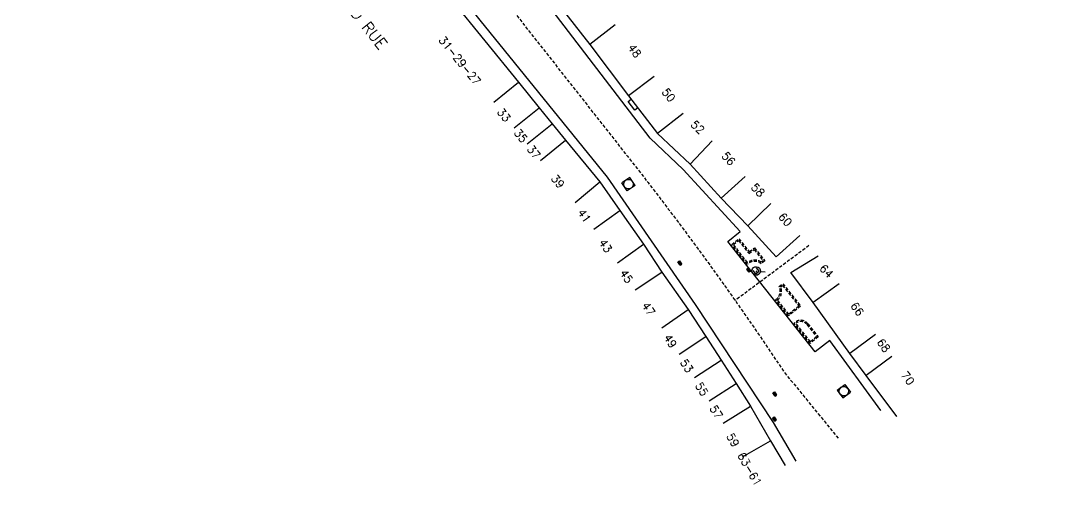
# Model space of a CAD drawing. Header units: millimetres. Extents: x 161000 to 162001, y 120999 to 122000.
# Drawn here: x 161234.2 to 161397.3, y 121260.9 to 121333.3 of the extents above; entities that cross this region are included whole.
import ezdxf
from ezdxf.enums import TextEntityAlignment as Align

# ---------------------------------------------------------------- set-up
doc = ezdxf.new("R2010")
doc.units = ezdxf.units.MM
doc.linetypes.add('DASHED', pattern=[0.75, 0.5, -0.25])
doc.layers.get('0').update_dxf_attribs({"linetype": 'CONTINUOUS'})
for name, color, linetype in [('W0001', 6, 'DASHED'), ('W0008', 7, 'CONTINUOUS'), ('W0100', 7, 'CONTINUOUS'), ('W0112', 1, 'DASHED'), ('W0334', 7, 'CONTINUOUS'), ('W0400', 7, 'CONTINUOUS'), ('W0420', 7, 'CONTINUOUS'), ('W0471', 7, 'CONTINUOUS'), ('W0989', 7, 'CONTINUOUS'), ('W0991', 7, 'CONTINUOUS'), ('W1102', 7, 'CONTINUOUS')]:
    doc.layers.add(name, color=color, linetype=linetype)
doc.styles.get("Standard").update_dxf_attribs({"font": 'romans.shx', "width": 0.85})

# ---------------------------------------------------------------- blocks, each defined once
blk = doc.blocks.new('T471')
for p, q in [((-0.333334, 0.333334), (-0.333334, -0.333334)), ((-0.333334, 0.333334), (0.333334, 0.333334)), ((-0.333334, 0), (0, 0)), ((0.500001, 0.500001), (1.000002, 1.000002)), ((-0.500001, -0.500001), (-1.000002, -1.000002)), ((-0.333334, -0.333334), (0.333334, -0.333334))]:
    blk.add_line(p, q)
blk.add_ellipse((0, 0), major_axis=(0.471405, 0.471405), ratio=1, start_param=5.4977871438, end_param=11.780972451)
blk = doc.blocks.new('T400')
for p, q in [((-0.15, 0.3), (0.15, 0.3)), ((-0.15, -0.25), (-0.15, 0.3)), ((-0.15, 0.15), (0.15, 0.15)), ((-0.15, 0), (0.15, 0)), ((0.15, 0.3), (0.15, -0.25)), ((-0.15, -0.15), (0.15, -0.15)), ((-0.15, -0.25), (-0.15, -0.3)), ((-0.15, -0.3), (0.15, -0.3)), ((0.15, -0.3), (0.15, -0.25))]:
    blk.add_line(p, q)
blk = doc.blocks.new('T420')
for p, q in [((0.75, 0.75), (-0.75, 0.75)), ((-0.75, 0.75), (-0.75, -0.75)), ((0.75, 0.75), (0.75, -0.75)), ((0.75, -0.75), (-0.75, -0.75))]:
    blk.add_line(p, q)
blk.add_ellipse((0, 0), major_axis=(-0.53, 0.53), ratio=1, start_param=3.926991, end_param=10.210176)

msp = doc.modelspace()

# ---------------------------------------------------------------- linework, layer by layer
at = {"layer": 'W0001', "flags": 128}
msp.add_lwpolyline([(161240.78, 121432.65), (161248.65, 121418.77), (161260.28, 121401.2), (161268.4, 121389.33), (161280.29, 121373.65), (161302.28, 121345.88), (161308.8, 121337.63), (161328.85, 121312.12, -0.020463), (161353.33, 121278.37), (161361.8, 121267.99)], format="xyb", dxfattribs=at)
msp.add_lwpolyline([(161357.18, 121298.15), (161345.66, 121289.58)], dxfattribs=at)
at = {"layer": 'W0008'}
msp.add_lwpolyline([(161234.16, 121429.38), (161238.2, 121424.03), (161243.52, 121416.82), (161243.79, 121415.91), (161256.34, 121398.86), (161268.24, 121382.73), (161276.52, 121371.06), (161283.86, 121361.15), (161298.84, 121342.07), (161305.8, 121333.39), (161325.66, 121308.87), (161339.43, 121288.97), (161351.6, 121270.5), (161355.13, 121264.45)], dxfattribs=at)
msp.add_lwpolyline([(161368.41, 121272.4), (161368.41, 121272.4), (161360.44, 121283.35), (161358.16, 121281.55), (161344.51, 121298.79), (161346.45, 121300.36), (161337.55, 121310.05), (161332.37, 121314.97), (161312.68, 121340.78, -0.154142), (161312.39, 121341.68), (161312.77, 121344.38), (161340.1, 121363.61), (161349.45, 121369.93), (161374.39, 121386.86, -0.011378), (161399.5, 121403.56), (161407.91, 121408.54), (161425.06, 121418.05, -0.199929), (161427.11, 121418.04), (161428.06, 121417.62, -0.141125), (161428.98, 121416.55), (161441.59, 121378.8), (161446.98, 121363.16)], format="xyb", dxfattribs=at)
at = {"layer": 'W0100'}
for points in [[(161335.3, 121352.88), (161332.57, 121357.07), (161328.26, 121354.26), (161324.34, 121351.31), (161320.05, 121348.33), (161313.87, 121343.75), (161313.63, 121341.72), (161316.56, 121337.8), (161322.98, 121329.56), (161329.03, 121321.57), (161333.54, 121315.7), (161338.66, 121310.9), (161343.5, 121305.57), (161347.62, 121301.27), (161352.04, 121296.38), (161355.75, 121299.73)], [(161301.31, 121336.69), (161311.86, 121323.72), (161315.08, 121319.7), (161317.09, 121317.21), (161319.18, 121314.61), (161324.54, 121308.1), (161327.68, 121303.62), (161331.38, 121298.36), (161334.24, 121294.01), (161338.31, 121288.15), (161341.07, 121283.96), (161343.49, 121280.28), (161345.83, 121276.59), (161348.04, 121273.09), (161351.17, 121267.63), (161353.45, 121263.79), (161353.45, 121263.79)], [(161370.91, 121271.43), (161370.91, 121271.43), (161366.09, 121277.88), (161363.56, 121281.32), (161357.82, 121289.29), (161354.34, 121293.97), (161358.61, 121296.56)]]:
    msp.add_lwpolyline(points, dxfattribs=at)
at = {"layer": 'W0112'}
for points in [[(161350.29, 121295.76), (161349.72, 121295.3, 0.402381), (161347.57, 121295.23), (161345.12, 121298.35), (161346.23, 121299.23), (161347.87, 121297.2), (161348.67, 121297.81)], [(161350.01, 121295.79), (161349.72, 121295.56, 0.337708), (161347.6, 121295.52), (161345.4, 121298.32), (161346.2, 121298.95), (161347.84, 121296.92), (161348.63, 121297.53)], [(161355.89, 121288.68), (161353.99, 121287.16), (161351.95, 121289.71, 0.40891), (161352.52, 121291.77), (161353.1, 121292.21)], [(161355.61, 121288.71), (161354.02, 121287.44), (161352.25, 121289.66, 0.342082), (161352.77, 121291.71), (161353.06, 121291.93)], [(161358.64, 121283.89), (161357.38, 121282.86), (161354.86, 121286.04, -0.453998), (161357.01, 121285.95)], [(161358.36, 121283.92), (161357.41, 121283.14), (161355.13, 121286.02, -0.412171), (161356.86, 121285.83)]]:
    msp.add_lwpolyline(points, format="xyb", close=True, dxfattribs=at)
at = {"layer": 'W0334'}
msp.add_lwpolyline([(161330.48, 121319.68), (161330, 121319.31), (161328.94, 121320.69), (161329.42, 121321.06)], dxfattribs=at)
at = {"layer": 'W1102'}
for p, q in [((161326.92, 121332.64), (161322.98, 121329.56)), ((161333.01, 121324.59), (161329.03, 121321.57)), ((161307.98, 121320.56), (161311.86, 121323.72)), ((161311.18, 121316.57), (161315.08, 121319.7)), ((161337.55, 121318.79), (161333.54, 121315.7)), ((161313.19, 121314.07), (161317.09, 121317.21)), ((161315.29, 121311.47), (161319.18, 121314.61)), ((161342.08, 121314.54), (161338.66, 121310.9)), ((161320.67, 121304.91), (161324.54, 121308.1)), ((161347.2, 121308.94), (161343.5, 121305.57)), ((161351.23, 121304.72), (161347.62, 121301.27)), ((161323.59, 121300.75), (161327.68, 121303.62)), ((161327.28, 121295.48), (161331.38, 121298.36)), ((161330.07, 121291.26), (161334.24, 121294.01)), ((161361.88, 121292.21), (161357.82, 121289.29)), ((161334.2, 121285.3), (161338.31, 121288.15)), ((161336.9, 121281.21), (161341.07, 121283.96)), ((161367.59, 121284.28), (161363.56, 121281.32)), ((161339.32, 121277.53), (161343.49, 121280.28)), ((161370.11, 121280.85), (161366.09, 121277.88)), ((161341.6, 121273.92), (161345.83, 121276.59)), ((161343.81, 121270.41), (161348.04, 121273.09)), ((161346.83, 121265.15), (161351.17, 121267.63))]:
    msp.add_line(p, q, dxfattribs=at)

# ---------------------------------------------------------------- block references
at = {"layer": 'W0400'}
for p, rotation in [((161337.03, 121295.44), 34.668437033658), ((161347.77, 121294.32), 218.363978472646), ((161351.85, 121274.96), 33.36779060640399), ((161351.78, 121271.05), 33.36779060640399)]:
    msp.add_blockref('T400', p, dxfattribs=dict(at, rotation=rotation))
at = {"layer": 'W0420'}
for p, rotation in [((161329.02, 121307.75), 304.668437033658), ((161362.63, 121275.41), 125.895630052194)]:
    msp.add_blockref('T420', p, dxfattribs=dict(at, rotation=rotation))
at = {"layer": 'W0471', "rotation": 128.363978472646}
msp.add_blockref('T471', (161348.94, 121294.2), dxfattribs=at)

# ---------------------------------------------------------------- texts
at = {"layer": 'W0989'}
msp.add_text('GRAND RUE', height=1.75, rotation=308.2838, dxfattribs=at).set_placement((161286.6, 121334.5), align=Align.MIDDLE)
at = {"layer": 'W0991'}
for s, rotation, p in [('31-29-27', 309.1077, (161302.69, 121327.06)), ('48', 307.1228, (161329.97, 121328.61)), ('50', 308.0982, (161335.28, 121321.69)), ('33', 308.7797, (161309.58, 121318.57)), ('52', 316.8092, (161339.82, 121316.67)), ('35', 308.7972, (161312.19, 121315.32)), ('37', 308.7972, (161314.24, 121312.77)), ('56', 312.4056, (161344.64, 121311.74)), ('39', 309.377, (161317.98, 121308.19)), ('58', 313.7151, (161349.22, 121306.83)), ('41', 305.016, (161322.13, 121302.83)), ('60', 312.1275, (161353.49, 121302.23)), ('43', 305.0388, (161325.43, 121298.12)), ('64', 314.9841, (161359.91, 121294.18)), ('45', 303.4696, (161328.68, 121293.37)), ('47', 304.6985, (161332.14, 121288.28)), ('66', 305.7698, (161364.73, 121288.25)), ('49', 303.4186, (161335.55, 121283.25)), ('68', 306.3297, (161368.85, 121282.56)), ('53', 303.3411, (161338.11, 121279.37)), ('70', 306.2901, (161372.62, 121277.44)), ('55', 302.2881, (161340.46, 121275.73)), ('57', 302.2595, (161342.71, 121272.16)), ('59', 299.8321, (161345.32, 121267.78)), ('63-61', 299.9254, (161347.93, 121263.24))]:
    msp.add_text(s, height=1.25, rotation=rotation, dxfattribs=at).set_placement(p, align=Align.MIDDLE)

doc.saveas('drawing.dxf')
